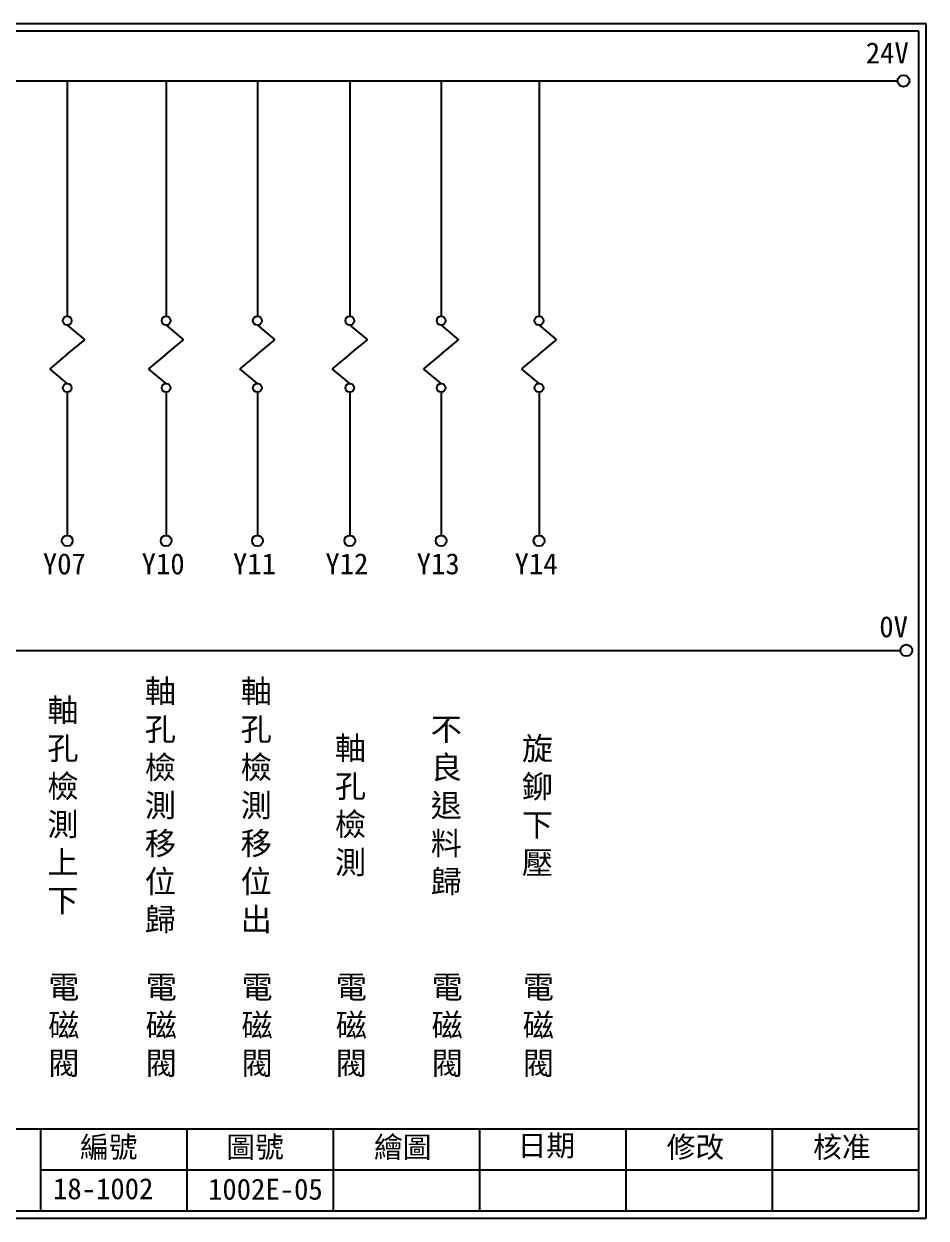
# Model space of a CAD drawing. Extents: x 889 to 1176, y 251 to 455.
# Drawn here: x 1022 to 1176.1, y 251.2 to 455.2 of the extents above; entities that cross this region are included whole.
import ezdxf

# ---------------------------------------------------------------- set-up
doc = ezdxf.new("R2010")
doc.units = 0
doc.layers.get('0').update_dxf_attribs({"linetype": 'CONTINUOUS'})
doc.layers.add('圖框層', color=7, linetype='CONTINUOUS')
doc.layers.add('標尺寸層', color=3, linetype='CONTINUOUS')
doc.styles.add('CNS', font='romanc.shx', dxfattribs={"bigfont": 'chineset.shx'})
doc.styles.add('STSL', font='kaiu.ttf')

msp = doc.modelspace()

# ---------------------------------------------------------------- linework, layer by layer
for centre in [(1172.21, 445.42), (1172.69, 348.15)]:
    msp.add_circle(centre, 1)
at = {"layer": '圖框層', "color": 7}
for p, q in [((1176.07, 455.16), (889.07, 455.16)), ((1176.07, 251.2), (1176.07, 455.16)), ((1174.82, 453.91), (890.32, 453.91)), ((1174.82, 252.44), (1174.82, 453.91)), ((890.32, 266.44), (1174.82, 266.44)), ((1024.82, 252.44), (1024.82, 266.44)), ((1049.82, 252.44), (1049.82, 266.44)), ((1074.82, 252.44), (1074.82, 266.44)), ((1099.82, 252.44), (1099.82, 266.44)), ((1124.82, 252.44), (1124.82, 266.44)), ((1149.82, 252.44), (1149.82, 266.44)), ((1024.82, 259.44), (1174.82, 259.44)), ((889.07, 251.2), (1176.07, 251.2)), ((890.32, 252.44), (1174.82, 252.44))]:
    msp.add_line(p, q, dxfattribs=at)
at = {"layer": '標尺寸層', "color": 7}
for p, q in [((893.61, 445.42), (1171.21, 445.42)), ((1029.36, 445.42), (1029.36, 405.22)), ((1046.24, 445.42), (1046.24, 405.22)), ((1061.84, 445.42), (1061.84, 405.22)), ((1077.62, 445.42), (1077.62, 405.22)), ((1093.22, 445.42), (1093.22, 405.22)), ((1109.95, 445.42), (1109.95, 405.22)), ((1029.36, 403.72), (1032.36, 401.23)), ((1046.24, 403.72), (1049.24, 401.23)), ((1061.84, 403.72), (1064.84, 401.23)), ((1077.62, 403.72), (1080.62, 401.23)), ((1093.22, 403.72), (1096.22, 401.23)), ((1109.95, 403.72), (1112.96, 401.23)), ((1029.36, 398.74), (1032.36, 401.23)), ((1046.24, 398.74), (1049.24, 401.23)), ((1061.84, 398.74), (1064.84, 401.23)), ((1077.62, 398.74), (1080.62, 401.23)), ((1093.22, 398.74), (1096.22, 401.23)), ((1109.95, 398.74), (1112.96, 401.23)), ((1029.36, 398.74), (1026.36, 396.25)), ((1046.24, 398.74), (1043.23, 396.25)), ((1061.84, 398.74), (1058.83, 396.25)), ((1077.62, 398.74), (1074.62, 396.25)), ((1093.22, 398.74), (1090.21, 396.25)), ((1109.95, 398.74), (1106.95, 396.25)), ((1029.36, 393.76), (1026.36, 396.25)), ((1046.24, 393.76), (1043.23, 396.25)), ((1061.84, 393.76), (1058.83, 396.25)), ((1077.62, 393.76), (1074.62, 396.25)), ((1093.22, 393.76), (1090.21, 396.25)), ((1109.95, 393.76), (1106.95, 396.25)), ((1029.36, 392.26), (1029.36, 367.81)), ((1046.24, 392.26), (1046.24, 367.81)), ((1061.84, 392.26), (1061.84, 367.81)), ((1077.62, 392.26), (1077.62, 367.81)), ((1093.22, 392.26), (1093.22, 367.81)), ((1109.95, 392.26), (1109.95, 367.81)), ((893.82, 348.15), (1171.69, 348.15))]:
    msp.add_line(p, q, dxfattribs=at)
for centre, radius in [((1029.36, 404.47), 0.751), ((1046.24, 404.47), 0.751), ((1061.84, 404.47), 0.751), ((1077.62, 404.47), 0.751), ((1093.22, 404.47), 0.751), ((1109.95, 404.47), 0.751), ((1029.36, 393.01), 0.751), ((1046.24, 393.01), 0.751), ((1061.84, 393.01), 0.751), ((1077.62, 393.01), 0.751), ((1093.22, 393.01), 0.751), ((1109.95, 393.01), 0.751), ((1029.36, 366.89), 0.92), ((1046.24, 366.89), 0.92), ((1061.84, 366.89), 0.92), ((1077.62, 366.89), 0.92), ((1093.22, 366.89), 0.92), ((1109.95, 366.89), 0.92)]:
    msp.add_circle(centre, radius, dxfattribs=at)

# ---------------------------------------------------------------- texts
at = {"layer": '圖框層', "color": 4, "style": 'STSL'}
for s, p in [('24V', (1165.77, 448.41)), ('Y07', (1025.19, 361.15)), ('Y10', (1042.07, 361.15)), ('Y11', (1057.67, 361.15)), ('Y12', (1073.45, 361.15)), ('Y13', (1089.05, 361.15)), ('Y14', (1105.78, 361.15)), ('0V', (1168.07, 350.4)), ('編號', (1031.54, 261.53)), ('圖號', (1056.54, 261.53)), ('繪圖', (1081.76, 261.53)), ('日期', (1106.29, 261.78)), ('修改', (1131.76, 261.53)), ('核准', (1156.76, 261.53)), ('18-1002', (1026.93, 254.42)), ('1002E-05', (1053.41, 254.34))]:
    msp.add_text(s, height=3.6, dxfattribs=at).set_placement(p)
at = {"layer": '標尺寸層', "color": 7, "char_height": 3.9, "attachment_point": 5, "style": 'CNS'}
for s, insert, width in [('{\\fDFKai-SB|b0|i0|c136|p65;軸孔檢測移位歸}', (1045.27, 321.49), 4.9608), ('{\\fDFKai-SB|b0|i0|c136|p65;軸孔檢測移位出}', (1061.64, 321.49), 4.9608), ('{\\fDFKai-SB|b0|i0|c136|p65;軸孔檢測上下}', (1028.62, 321.49), 4.9608), ('{\\fDFKai-SB|b0|i0|c136|p65;不良退料\\P歸}', (1094.11, 321.49), 4.9608), ('{\\fDFKai-SB|b0|i0|c136|p65;軸孔檢測}', (1077.74, 321.49), 4.9608), ('{\\fDFKai-SB|b0|i0|c136|p65;旋鉚下壓}', (1109.68, 321.49), 4.9608), ('{\\fDFKai-SB|b0|i0|c136|p65;電磁閥}', (1028.77, 283.94), 8.6627), ('{\\fDFKai-SB|b0|i0|c136|p65;電磁閥}', (1045.42, 283.94), 8.6627), ('{\\fDFKai-SB|b0|i0|c136|p65;電磁閥}', (1061.79, 283.94), 8.6627), ('{\\fDFKai-SB|b0|i0|c136|p65;電磁閥}', (1077.89, 283.94), 8.6627), ('{\\fDFKai-SB|b0|i0|c136|p65;電磁閥}', (1094.26, 283.94), 8.6627), ('{\\fDFKai-SB|b0|i0|c136|p65;電磁閥}', (1109.84, 283.94), 8.6627)]:
    msp.add_mtext(s, dxfattribs=dict(at, insert=insert, width=width))

doc.saveas('drawing.dxf')
